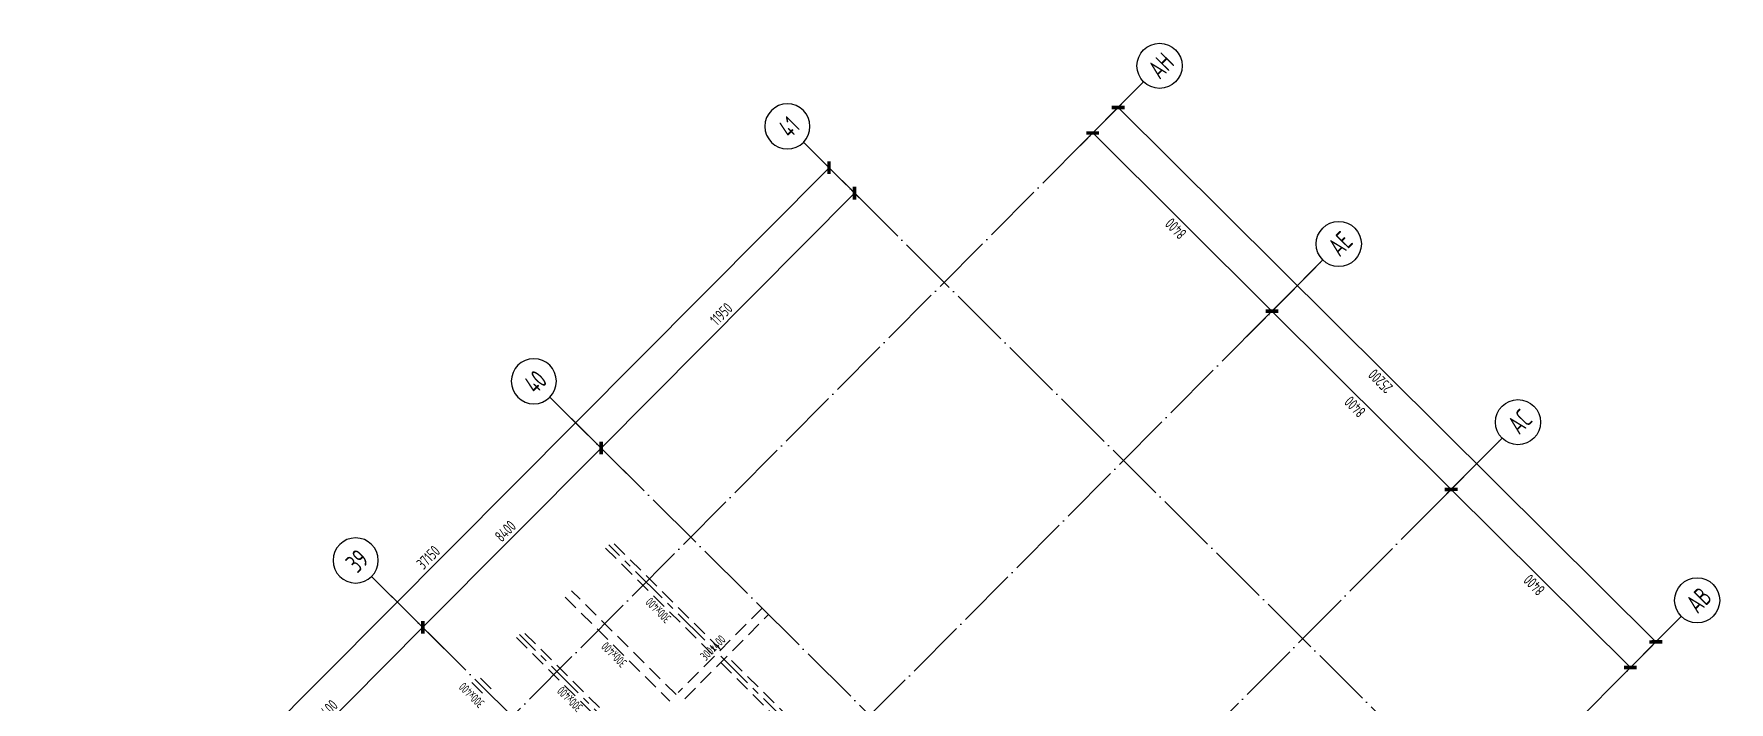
# Model space of a CAD drawing. Extents: x 175043 to 520012312, y -19343 to 3500891844.
# Drawn here: x 518902114 to 518958455, y 3500079469 to 3500101681 of the extents above; entities that cross this region are included whole.
import ezdxf
from ezdxf.enums import TextEntityAlignment as Align

# ---------------------------------------------------------------- set-up
doc = ezdxf.new("R2010")
doc.units = 0
doc.header["$LTSCALE"] = 1000
doc.header["$MEASUREMENT"] = 0
for name, pattern in [('__附着_A09-地下室平面_TEN25IWV_设计区$0$CENTER', [2, 1.25, -0.25, 0.25, -0.25]), ('__附着_A09-地下室平面_TEN25IWV_设计区$0$DOTE', [2.42, 2, -0.2, 0.02, -0.2]), ('CENTER', [2, 1.25, -0.25, 0.25, -0.25]), ('DASHED', [0.75, 0.5, -0.25])]:
    doc.linetypes.add(name, pattern=pattern)
doc.layers.get('0').update_dxf_attribs({"linetype": 'CONTINUOUS'})
for name, color, linetype in [('__附着_A09-地下室平面_TEN25IWV_设计区$0$AD-AXIS-CRCL', 3, 'CONTINUOUS'), ('__附着_A09-地下室平面_TEN25IWV_设计区$0$AD-AXIS-DIMS', 3, 'CONTINUOUS'), ('__附着_A09-地下室平面_TEN25IWV_设计区$0$AD-AXIS-NUMB', 255, 'CONTINUOUS'), ('__附着_A09-地下室平面_TEN25IWV_设计区$0$XD-AXIS-AXIS', 1, '__附着_A09-地下室平面_TEN25IWV_设计区$0$CENTER'), ('S_AXIS', 8, 'CENTER'), ('S_BEAM', 4, 'DASHED'), ('S_BEAM_SECD_TEXT_VERT', 211, 'CONTINUOUS'), ('S_BEAM_TEXT_HORZ', 7, 'CONTINUOUS')]:
    doc.layers.add(name, color=color, linetype=linetype)
doc.styles.add('__附着_A09-地下室平面_TEN25IWV_设计区$0$TH-STYLE1', font='Tssdeng.shx', dxfattribs={"width": 0.7, "bigfont": 'Tssdchn.shx'})
doc.styles.add('__附着_A09-地下室平面_TEN25IWV_设计区$0$TH-STYLE3', font='tssdeng.shx', dxfattribs={"width": 0.7, "bigfont": 'tssdchn.shx'})
doc.styles.add('样式 1_yjk', font='Tssdeng.shx', dxfattribs={"width": 0.7, "bigfont": 'Tssdchn.shx'})
doc.dimstyles.new('__附着_A09-地下室平面_TEN25IWV_设计区$0$TH-DIM150', dxfattribs={"dimscale": 150, "dimtxt": 2.5, "dimasz": 2, "dimexe": 1, "dimexo": 1, "dimgap": 0.8, "dimtad": 1, "dimdec": 0, "dimdsep": 46, "dimtxsty": '__附着_A09-地下室平面_TEN25IWV_设计区$0$TH-STYLE3', "dimblk1": '__附着_A09-地下室平面_TEN25IWV_设计区$0$_ArchTick', "dimblk2": '__附着_A09-地下室平面_TEN25IWV_设计区$0$_ArchTick', "dimsah": 1, "dimcen": -1, "dimclrd": 256, "dimclre": 256, "dimclrt": 256, "dimazin": 0, "dimtfac": 1, "dimtdec": 0, "dimtix": 1, "dimtmove": 2, "dimatfit": 0, "dimldrblk": '__附着_A09-地下室平面_TEN25IWV_设计区$0$_ArchTick', "dimfxl": 0, "dimtolj": 1, "dimtzin": 0, "dimlwd": -1, "dimlwe": -1, "dimarcsym": 0})

# ---------------------------------------------------------------- blocks, each defined once
blk = doc.blocks.new('__附着_A09-地下室平面_TEN25IWV_设计区$0$_ArchTick')
at = {"color": 0, "linetype": 'ByBlock', "const_width": 0.4}
blk.add_lwpolyline([(-0.5, -0.5), (0.5, 0.5)], dxfattribs=at)
blk = doc.blocks.new('*D95')
at = {"layer": '__附着_A09-地下室平面_TEN25IWV_设计区$0$AD-AXIS-DIMS', "transparency": 16777216}
for p, q in [((8400, 28800), (8400, 29550)), ((8400, 29400), (16800, 29400)), ((16800, 28800), (16800, 29550))]:
    blk.add_line(p, q, dxfattribs=at)
at = {"layer": '__附着_A09-地下室平面_TEN25IWV_设计区$0$AD-AXIS-DIMS', "transparency": 16777216, "xscale": 300, "yscale": 300, "zscale": 300, "rotation": 179.9999999999999}
blk.add_blockref('__附着_A09-地下室平面_TEN25IWV_设计区$0$_ArchTick', (8400, 29400), dxfattribs=at)
at = {"layer": '__附着_A09-地下室平面_TEN25IWV_设计区$0$AD-AXIS-DIMS', "transparency": 16777216, "xscale": 300, "yscale": 300, "zscale": 300}
blk.add_blockref('__附着_A09-地下室平面_TEN25IWV_设计区$0$_ArchTick', (16800, 29400), dxfattribs=at)
at = {"layer": '__附着_A09-地下室平面_TEN25IWV_设计区$0$AD-AXIS-DIMS', "transparency": 16777216, "insert": (12600, 29707), "char_height": 375, "attachment_point": 5, "style": '__附着_A09-地下室平面_TEN25IWV_设计区$0$TH-STYLE3'}
blk.add_mtext('\\A1;8400', dxfattribs=at)
blk = doc.blocks.new('*D96')
at = {"layer": '__附着_A09-地下室平面_TEN25IWV_设计区$0$AD-AXIS-DIMS', "transparency": 16777216}
for p, q in [((16800, 28800), (16800, 29550)), ((16800, 29400), (25200, 29400)), ((25200, 28800), (25200, 29550))]:
    blk.add_line(p, q, dxfattribs=at)
at = {"layer": '__附着_A09-地下室平面_TEN25IWV_设计区$0$AD-AXIS-DIMS', "transparency": 16777216, "xscale": 300, "yscale": 300, "zscale": 300, "rotation": 179.9999999999999}
blk.add_blockref('__附着_A09-地下室平面_TEN25IWV_设计区$0$_ArchTick', (16800, 29400), dxfattribs=at)
at = {"layer": '__附着_A09-地下室平面_TEN25IWV_设计区$0$AD-AXIS-DIMS', "transparency": 16777216, "xscale": 300, "yscale": 300, "zscale": 300}
blk.add_blockref('__附着_A09-地下室平面_TEN25IWV_设计区$0$_ArchTick', (25200, 29400), dxfattribs=at)
at = {"layer": '__附着_A09-地下室平面_TEN25IWV_设计区$0$AD-AXIS-DIMS', "transparency": 16777216, "insert": (21000, 29708), "char_height": 375, "attachment_point": 5, "style": '__附着_A09-地下室平面_TEN25IWV_设计区$0$TH-STYLE3'}
blk.add_mtext('\\A1;8400', dxfattribs=at)
blk = doc.blocks.new('*D97')
at = {"layer": '__附着_A09-地下室平面_TEN25IWV_设计区$0$AD-AXIS-DIMS', "transparency": 16777216}
for p, q in [((0, 30000), (0, 30750)), ((0, 30600), (37150, 30600)), ((37150, 30000), (37150, 30750))]:
    blk.add_line(p, q, dxfattribs=at)
at = {"layer": '__附着_A09-地下室平面_TEN25IWV_设计区$0$AD-AXIS-DIMS', "transparency": 16777216, "xscale": 300, "yscale": 300, "zscale": 300, "rotation": 179.9999999999999}
blk.add_blockref('__附着_A09-地下室平面_TEN25IWV_设计区$0$_ArchTick', (0, 30600), dxfattribs=at)
at = {"layer": '__附着_A09-地下室平面_TEN25IWV_设计区$0$AD-AXIS-DIMS', "transparency": 16777216, "xscale": 300, "yscale": 300, "zscale": 300}
blk.add_blockref('__附着_A09-地下室平面_TEN25IWV_设计区$0$_ArchTick', (37150, 30600), dxfattribs=at)
at = {"layer": '__附着_A09-地下室平面_TEN25IWV_设计区$0$AD-AXIS-DIMS', "transparency": 16777216, "insert": (18575, 30908), "char_height": 375, "attachment_point": 5, "style": '__附着_A09-地下室平面_TEN25IWV_设计区$0$TH-STYLE3'}
blk.add_mtext('\\A1;37150', dxfattribs=at)
blk = doc.blocks.new('__附着_A09-地下室平面_TEN25IWV_设计区$0$_A-axiso')
blk.add_circle((0, 0), 0.5)
at = {"layer": '__附着_A09-地下室平面_TEN25IWV_设计区$0$AD-AXIS-NUMB', "style": '__附着_A09-地下室平面_TEN25IWV_设计区$0$TH-STYLE1', "width": 0.7}
blk.add_attdef('A', text='', height=0.56, dxfattribs=at).set_placement((-0.25, -0.28), (0.25, -0.28), align=Align.FIT)
blk = doc.blocks.new('*D98')
at = {"layer": '__附着_A09-地下室平面_TEN25IWV_设计区$0$AD-AXIS-DIMS', "transparency": 16777216}
for p, q in [((43550, 8400), (44300, 8400)), ((44150, 0), (44150, 8400)), ((43550, 0), (44300, 0))]:
    blk.add_line(p, q, dxfattribs=at)
at = {"layer": '__附着_A09-地下室平面_TEN25IWV_设计区$0$AD-AXIS-DIMS', "transparency": 16777216, "xscale": 300, "yscale": 300, "zscale": 300}
for p, rotation in [((44150, 8400), 90), ((44150, 0), 270)]:
    blk.add_blockref('__附着_A09-地下室平面_TEN25IWV_设计区$0$_ArchTick', p, dxfattribs=dict(at, rotation=rotation))
at = {"layer": '__附着_A09-地下室平面_TEN25IWV_设计区$0$AD-AXIS-DIMS', "transparency": 16777216, "insert": (43843, 4200), "char_height": 375, "attachment_point": 5, "rotation": 90, "style": '__附着_A09-地下室平面_TEN25IWV_设计区$0$TH-STYLE3'}
blk.add_mtext('\\A1;8400', dxfattribs=at)
blk = doc.blocks.new('*D99')
at = {"layer": '__附着_A09-地下室平面_TEN25IWV_设计区$0$AD-AXIS-DIMS', "transparency": 16777216}
for p, q in [((43550, 16800), (44300, 16800)), ((44150, 8400), (44150, 16800)), ((43550, 8400), (44300, 8400))]:
    blk.add_line(p, q, dxfattribs=at)
at = {"layer": '__附着_A09-地下室平面_TEN25IWV_设计区$0$AD-AXIS-DIMS', "transparency": 16777216, "xscale": 300, "yscale": 300, "zscale": 300}
for p, rotation in [((44150, 16800), 90), ((44150, 8400), 270)]:
    blk.add_blockref('__附着_A09-地下室平面_TEN25IWV_设计区$0$_ArchTick', p, dxfattribs=dict(at, rotation=rotation))
at = {"layer": '__附着_A09-地下室平面_TEN25IWV_设计区$0$AD-AXIS-DIMS', "transparency": 16777216, "insert": (43843, 12600), "char_height": 375, "attachment_point": 5, "rotation": 90, "style": '__附着_A09-地下室平面_TEN25IWV_设计区$0$TH-STYLE3'}
blk.add_mtext('\\A1;8400', dxfattribs=at)
blk = doc.blocks.new('*D100')
at = {"layer": '__附着_A09-地下室平面_TEN25IWV_设计区$0$AD-AXIS-DIMS', "transparency": 16777216}
for p, q in [((43550, 25200), (44300, 25200)), ((44150, 16800), (44150, 25200)), ((43550, 16800), (44300, 16800))]:
    blk.add_line(p, q, dxfattribs=at)
at = {"layer": '__附着_A09-地下室平面_TEN25IWV_设计区$0$AD-AXIS-DIMS', "transparency": 16777216, "xscale": 300, "yscale": 300, "zscale": 300}
for p, rotation in [((44150, 25200), 90), ((44150, 16800), 270)]:
    blk.add_blockref('__附着_A09-地下室平面_TEN25IWV_设计区$0$_ArchTick', p, dxfattribs=dict(at, rotation=rotation))
at = {"layer": '__附着_A09-地下室平面_TEN25IWV_设计区$0$AD-AXIS-DIMS', "transparency": 16777216, "insert": (43843, 21000), "char_height": 375, "attachment_point": 5, "rotation": 90, "style": '__附着_A09-地下室平面_TEN25IWV_设计区$0$TH-STYLE3'}
blk.add_mtext('\\A1;8400', dxfattribs=at)
blk = doc.blocks.new('*D101')
at = {"layer": '__附着_A09-地下室平面_TEN25IWV_设计区$0$AD-AXIS-DIMS', "transparency": 16777216}
for p, q in [((44750, 25200), (45500, 25200)), ((45350, 0), (45350, 25200)), ((44750, 0), (45500, 0))]:
    blk.add_line(p, q, dxfattribs=at)
at = {"layer": '__附着_A09-地下室平面_TEN25IWV_设计区$0$AD-AXIS-DIMS', "transparency": 16777216, "xscale": 300, "yscale": 300, "zscale": 300}
for p, rotation in [((45350, 25200), 90), ((45350, 0), 270)]:
    blk.add_blockref('__附着_A09-地下室平面_TEN25IWV_设计区$0$_ArchTick', p, dxfattribs=dict(at, rotation=rotation))
at = {"layer": '__附着_A09-地下室平面_TEN25IWV_设计区$0$AD-AXIS-DIMS', "transparency": 16777216, "insert": (45043, 12600), "char_height": 375, "attachment_point": 5, "rotation": 90, "style": '__附着_A09-地下室平面_TEN25IWV_设计区$0$TH-STYLE3'}
blk.add_mtext('\\A1;25200', dxfattribs=at)
blk = doc.blocks.new('*D103')
at = {"layer": '__附着_A09-地下室平面_TEN25IWV_设计区$0$AD-AXIS-DIMS', "transparency": 16777216}
for p, q in [((25200, 28800), (25200, 29550)), ((25200, 29400), (37150, 29400)), ((37150, 28800), (37150, 29550))]:
    blk.add_line(p, q, dxfattribs=at)
at = {"layer": '__附着_A09-地下室平面_TEN25IWV_设计区$0$AD-AXIS-DIMS', "transparency": 16777216, "xscale": 300, "yscale": 300, "zscale": 300, "rotation": 179.9999999999999}
blk.add_blockref('__附着_A09-地下室平面_TEN25IWV_设计区$0$_ArchTick', (25200, 29400), dxfattribs=at)
at = {"layer": '__附着_A09-地下室平面_TEN25IWV_设计区$0$AD-AXIS-DIMS', "transparency": 16777216, "xscale": 300, "yscale": 300, "zscale": 300}
blk.add_blockref('__附着_A09-地下室平面_TEN25IWV_设计区$0$_ArchTick', (37150, 29400), dxfattribs=at)
at = {"layer": '__附着_A09-地下室平面_TEN25IWV_设计区$0$AD-AXIS-DIMS', "transparency": 16777216, "insert": (31175, 29708), "char_height": 375, "attachment_point": 5, "style": '__附着_A09-地下室平面_TEN25IWV_设计区$0$TH-STYLE3'}
blk.add_mtext('\\A1;11950', dxfattribs=at)
blk = doc.blocks.new('__附着_A09-地下室平面_TEN25IWV_设计区$0$A$C3A6377CA')
at = {"layer": '__附着_A09-地下室平面_TEN25IWV_设计区$0$AD-AXIS-CRCL'}
for points in [[(16800, 28200), (16800, 31800)], [(25200, 28200), (25200, 31800)], [(37150, 28200), (37150, 31800)], [(42950, 25200), (46550, 25200)], [(42950, 16800), (46550, 16800)], [(42950, 8400), (46550, 8400)], [(42950, 0), (46550, 0)]]:
    blk.add_lwpolyline(points, dxfattribs=at)
at = {"layer": '__附着_A09-地下室平面_TEN25IWV_设计区$0$XD-AXIS-AXIS', "linetype": '__附着_A09-地下室平面_TEN25IWV_设计区$0$DOTE'}
for points in [[(16800, 31800), (16800, -6600)], [(25200, 31800), (25200, -6600)], [(37150, 31800), (37150, -6600)], [(-6600, 25200), (46550, 25200)], [(-6600, 16800), (46550, 16800)], [(-6600, 8400), (46550, 8400)], [(-6600, 0), (46550, 0)]]:
    blk.add_lwpolyline(points, dxfattribs=at)
at = {"layer": '__附着_A09-地下室平面_TEN25IWV_设计区$0$AD-AXIS-CRCL'}
ref = blk.add_blockref('__附着_A09-地下室平面_TEN25IWV_设计区$0$_A-axiso', (16800, 32550), dxfattribs=dict(at, xscale=-1500, yscale=1500, rotation=180.0000000011336))
ref.add_attrib('A', '39', dxfattribs={"layer": '__附着_A09-地下室平面_TEN25IWV_设计区$0$AD-AXIS-NUMB', "height": 625, "style": '__附着_A09-地下室平面_TEN25IWV_设计区$0$TH-STYLE1', "width": 0.7}).set_placement((16823.5, 32002.5), align=Align.BOTTOM_CENTER)
ref = blk.add_blockref('__附着_A09-地下室平面_TEN25IWV_设计区$0$_A-axiso', (25200, 32550), dxfattribs=dict(at, xscale=-1500, yscale=1500, rotation=180.0000000011336))
ref.add_attrib('A', '40', dxfattribs={"layer": '__附着_A09-地下室平面_TEN25IWV_设计区$0$AD-AXIS-NUMB', "height": 625, "style": '__附着_A09-地下室平面_TEN25IWV_设计区$0$TH-STYLE1', "width": 0.7}).set_placement((25223.5, 31999.7), align=Align.BOTTOM_CENTER)
ref = blk.add_blockref('__附着_A09-地下室平面_TEN25IWV_设计区$0$_A-axiso', (37150, 32550), dxfattribs=dict(at, xscale=-1500, yscale=1500, rotation=180.0000000011336))
ref.add_attrib('A', '41', dxfattribs={"layer": '__附着_A09-地下室平面_TEN25IWV_设计区$0$AD-AXIS-NUMB', "height": 625, "style": '__附着_A09-地下室平面_TEN25IWV_设计区$0$TH-STYLE1', "width": 0.7}).set_placement((37173.5, 31999.7), align=Align.BOTTOM_CENTER)
ref = blk.add_blockref('__附着_A09-地下室平面_TEN25IWV_设计区$0$_A-axiso', (47300, 25200), dxfattribs=dict(at, xscale=1499.999999999999, yscale=1499.999999999999, rotation=359.9999999766375))
ref.add_attrib('A', 'AH', dxfattribs={"layer": '__附着_A09-地下室平面_TEN25IWV_设计区$0$AD-AXIS-NUMB', "height": 625, "style": '__附着_A09-地下室平面_TEN25IWV_设计区$0$TH-STYLE1', "width": 0.7}).set_placement((47334.8, 24671.7), align=Align.BOTTOM_CENTER)
ref = blk.add_blockref('__附着_A09-地下室平面_TEN25IWV_设计区$0$_A-axiso', (47300, 16800), dxfattribs=dict(at, xscale=1499.999999999999, yscale=1499.999999999999, rotation=359.9999999766375))
ref.add_attrib('A', 'AE', dxfattribs={"layer": '__附着_A09-地下室平面_TEN25IWV_设计区$0$AD-AXIS-NUMB', "height": 625, "style": '__附着_A09-地下室平面_TEN25IWV_设计区$0$TH-STYLE1', "width": 0.7}).set_placement((47339.4, 16271.7), align=Align.BOTTOM_CENTER)
ref = blk.add_blockref('__附着_A09-地下室平面_TEN25IWV_设计区$0$_A-axiso', (47300, 8400), dxfattribs=dict(at, xscale=1499.999999999999, yscale=1499.999999999999, rotation=359.9999999766375))
ref.add_attrib('A', 'AC', dxfattribs={"layer": '__附着_A09-地下室平面_TEN25IWV_设计区$0$AD-AXIS-NUMB', "height": 625, "style": '__附着_A09-地下室平面_TEN25IWV_设计区$0$TH-STYLE1', "width": 0.7}).set_placement((47355.3, 7871.7), align=Align.BOTTOM_CENTER)
ref = blk.add_blockref('__附着_A09-地下室平面_TEN25IWV_设计区$0$_A-axiso', (47300, 0), dxfattribs=dict(at, xscale=1499.999999999999, yscale=1499.999999999999, rotation=359.9999999766375))
ref.add_attrib('A', 'AB', dxfattribs={"layer": '__附着_A09-地下室平面_TEN25IWV_设计区$0$AD-AXIS-NUMB', "height": 625, "style": '__附着_A09-地下室平面_TEN25IWV_设计区$0$TH-STYLE1', "width": 0.7}).set_placement((47345.4, -528.3), align=Align.BOTTOM_CENTER)
at = {"layer": '__附着_A09-地下室平面_TEN25IWV_设计区$0$AD-AXIS-DIMS'}
for base, p1, p2, picture, middle in [((37150, 30600), (0, 29400), (37150, 29400), '*D97', (18575, 30907.5)), ((16800, 29400), (8400, 28200), (16800, 28200), '*D95', (12600, 29707.5)), ((25200, 29400), (16800, 28200), (25200, 28200), '*D96', (21000, 29707.5)), ((37150, 29400), (25200, 28200), (37150, 28200), '*D103', (31175, 29707.5))]:
    dim = blk.add_linear_dim(base=base, p1=p1, p2=p2, dimstyle='__附着_A09-地下室平面_TEN25IWV_设计区$0$TH-DIM150', dxfattribs=at)
    dim.commit()
    dim.dimension.update_dxf_attribs({"geometry": picture, "text_midpoint": middle})
for base, p1, p2, picture, middle in [((44150, 25200), (42950, 16800), (42950, 25200), '*D100', (43842.5, 21000)), ((45350, 25200), (44150, 0), (44150, 25200), '*D101', (45042.5, 12600)), ((44150, 16800), (42950, 8400), (42950, 16800), '*D99', (43842.5, 12600)), ((44150, 8400), (42950, 0), (42950, 8400), '*D98', (43842.5, 4200))]:
    dim = blk.add_linear_dim(base=base, p1=p1, p2=p2, angle=90, dimstyle='__附着_A09-地下室平面_TEN25IWV_设计区$0$TH-DIM150', dxfattribs=at)
    dim.commit()
    dim.dimension.update_dxf_attribs({"geometry": picture, "text_midpoint": middle})

msp = doc.modelspace()

# ---------------------------------------------------------------- linework, layer by layer
at = {"layer": 'S_AXIS'}
for p, q in [((518934337.7309, 3500071650.4303), (518921220.3483, 3500084695.9359)), ((518925880.7212, 3500074137.5126), (518918258.5932, 3500081717.8744))]:
    msp.add_line(p, q, dxfattribs=at)
at = {"layer": 'S_BEAM'}
for p, q in [((518921114.574, 3500084589.5793), (518924730.7462, 3500080993.2224)), ((518924942.2967, 3500081205.9343), (518921326.1229, 3500084802.2929)), ((518919775.3195, 3500082959.6324), (518923249.812, 3500079504.2018)), ((518923461.3609, 3500079716.9154), (518919986.8683, 3500083172.3462)), ((518926317.3858, 3500082588.5717), (518923531.9022, 3500079787.7976)), ((518923744.6159, 3500079576.2488), (518926530.0994, 3500082377.0229)), ((518921980.5333, 3500078227.8807), (518918364.3681, 3500081824.2316)), ((518918152.8192, 3500081611.518), (518921768.9846, 3500078015.167)), ((518924943.4602, 3500080781.674), (518928630.3426, 3500077114.9932)), ((518928841.8913, 3500077327.707), (518925155.0108, 3500080994.3859)), ((518916671.9742, 3500080122.52), (518917097.5497, 3500079699.2795)), ((518917309.0976, 3500079911.994), (518916883.5231, 3500080335.2336))]:
    msp.add_line(p, q, dxfattribs=at)

# ---------------------------------------------------------------- block references
at = {"layer": '__附着_A09-地下室平面_TEN25IWV_设计区$0$XD-AXIS-AXIS', "linetype": '__附着_A09-地下室平面_TEN25IWV_设计区$0$DOTE', "rotation": 45.15729833471909}
msp.add_blockref('__附着_A09-地下室平面_TEN25IWV_设计区$0$A$C3A6377CA', (518924039.8762, 3500049312.8649), dxfattribs=at)

# ---------------------------------------------------------------- texts
at = {"layer": 'S_BEAM_SECD_TEXT_VERT', "linetype": 'Continuous', "style": '样式 1_yjk', "width": 0.7}
for p in [(518922971.3039, 3500082627.8952), (518920033.2963, 3500079673.7172)]:
    msp.add_text('300x400', height=300, rotation=135.15732679, dxfattribs=at).set_placement(p, align=Align.CENTER)
at = {"layer": 'S_BEAM_TEXT_HORZ', "linetype": 'Continuous', "style": '样式 1_yjk', "width": 0.7}
for rotation, p in [(45.15733133, (518924787.5097, 3500081168.2918)), (135.15732679, (518921502.2677, 3500081150.781)), (135.15732679, (518916769.3125, 3500079805.0912))]:
    msp.add_text('300x400', height=300, rotation=rotation, dxfattribs=at).set_placement(p, align=Align.CENTER)

doc.saveas('drawing.dxf')
